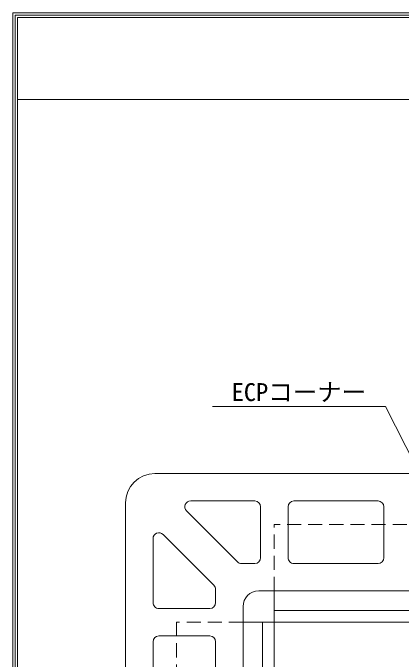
# Model space of a CAD drawing. Units: millimetres at full size, sheet at 1:6; details may follow other scales. Extents: x -1207 to 1226, y -853 to 852.
# Drawn here: x -1207.2 to -1008.8, y 521.7 to 852.1 of the extents above; entities that cross this region are included whole.
import ezdxf
from ezdxf.enums import TextEntityAlignment as Align

# ---------------------------------------------------------------- set-up
doc = ezdxf.new("R2010")
doc.units = ezdxf.units.MM
doc.header["$LTSCALE"] = 6
doc.linetypes.add('DASHED1', pattern=[1.8, 1.2, -0.6])
for name, color, linetype, lineweight in [('0-0_WAKU', 7, 'Continuous', 9), ('0-1_AL', 5, 'Continuous', 9), ('0-2_SUNPO', 7, 'Continuous', 9), ('0-3_STEEL', 6, 'Continuous', 9)]:
    doc.layers.add(name, color=color, linetype=linetype, lineweight=lineweight)
doc.styles.add('ＭＳ ゴシック', font='')
doc.styles.get('ＭＳ ゴシック').set_extended_font_data('MS Gothic')

msp = doc.modelspace()

# ---------------------------------------------------------------- linework, layer by layer
at = {"layer": '0-0_WAKU'}
for p, q in [((-1207.164, 852.121), (1211.664, 852.121)), ((-1207.164, -852.707), (-1207.164, 852.121)), ((-1205.957, 850.914), (1210.457, 850.914)), ((-1205.957, -851.5), (-1205.957, 850.914)), ((-1204.75, 849.707), (1209.25, 849.707)), ((-1204.75, -850.293), (-1204.75, 849.707)), ((-1204.75, 807.866), (1209.25, 807.866))]:
    msp.add_line(p, q, dxfattribs=at)
at = {"layer": '0-1_AL'}
for p, q in [((-859.551, 616.56), (-1134.551, 616.56)), ((-1149.551, 601.56), (-1149.551, 326.56)), ((-1116.309, 602.56), (-1083.551, 602.56)), ((-1063.551, 602.56), (-1020.551, 602.56)), ((-1080.551, 599.56), (-1080.551, 573.56)), ((-1066.551, 573.56), (-1066.551, 599.56)), ((-1017.551, 599.56), (-1017.551, 573.56)), ((-1092.43, 571.438), (-1118.43, 597.438)), ((-1130.43, 585.438), (-1104.43, 559.438)), ((-1135.551, 550.56), (-1135.551, 583.317)), ((-1083.551, 570.56), (-1090.309, 570.56)), ((-1020.551, 570.56), (-1063.551, 570.56)), ((-1103.551, 557.317), (-1103.551, 550.56)), ((-1089.551, 548.56), (-1089.551, 326.56)), ((-1106.551, 547.56), (-1132.551, 547.56)), ((-1132.551, 533.56), (-1106.551, 533.56)), ((-1135.551, 487.56), (-1135.551, 530.56)), ((-1103.551, 530.56), (-1103.551, 487.56))]:
    msp.add_line(p, q, dxfattribs=at)
msp.add_lwpolyline([(-859.551, 571.56), (-859.551, 556.56), (-1081.551, 556.56)], dxfattribs=at)
for centre, radius, start, end in [((-1134.551, 601.56), 15, 89.99998, 179.99998), ((-1116.309, 599.56), 3, 89.99998, 225), ((-1083.551, 599.56), 3, 0, 90), ((-1063.551, 599.56), 3, 89.99998, 179.99998), ((-1020.551, 599.56), 3, 0, 90), ((-1132.551, 583.317), 3, 45, 180), ((-1083.551, 573.56), 3, 270, 0), ((-1063.551, 573.56), 3, 179.99998, 269.99998), ((-1020.551, 573.56), 3, 270, 0), ((-1090.309, 573.56), 3, 225, 270), ((-1106.551, 557.317), 3, 0, 45), ((-1081.551, 548.56), 8, 89.99998, 179.99998), ((-1132.551, 550.56), 3, 179.99998, 269.99998), ((-1106.551, 550.56), 3, 270, 0), ((-1132.551, 530.56), 3, 89.99998, 179.99998), ((-1106.551, 530.56), 3, 0, 90)]:
    msp.add_arc(centre, radius, start, end, dxfattribs=at)
at = {"layer": '0-2_SUNPO'}
for p, q in [((-1016.789, 650.897), (-1105.181, 650.897)), ((-1001.23, 620.395), (-1016.789, 650.897))]:
    msp.add_line(p, q, dxfattribs=at)
at = {"layer": '0-3_STEEL', "linetype": 'DASHED1'}
for p, q in [((-941.051, 590.56), (-1073.551, 590.56)), ((-1073.551, 556.56), (-1073.551, 590.56)), ((-1089.551, 540.56), (-1123.551, 540.56)), ((-1123.551, 540.56), (-1123.551, 41.057))]:
    msp.add_line(p, q, dxfattribs=at)
at = {"layer": '0-3_STEEL'}
for p, q in [((-1073.551, 556.56), (-1073.551, 408.061)), ((-941.051, 546.56), (-1073.551, 546.56)), ((-941.051, 540.56), (-1089.551, 540.56)), ((-1079.551, 540.56), (-1079.551, 408.061))]:
    msp.add_line(p, q, dxfattribs=at)

# ---------------------------------------------------------------- texts
at = {"layer": '0-2_SUNPO', "style": 'ＭＳ ゴシック'}
msp.add_text('ECPコーナー', height=9.164, dxfattribs=at).set_placement((-1095.36, 650.897), align=Align.BOTTOM_LEFT)

doc.saveas('drawing.dxf')
